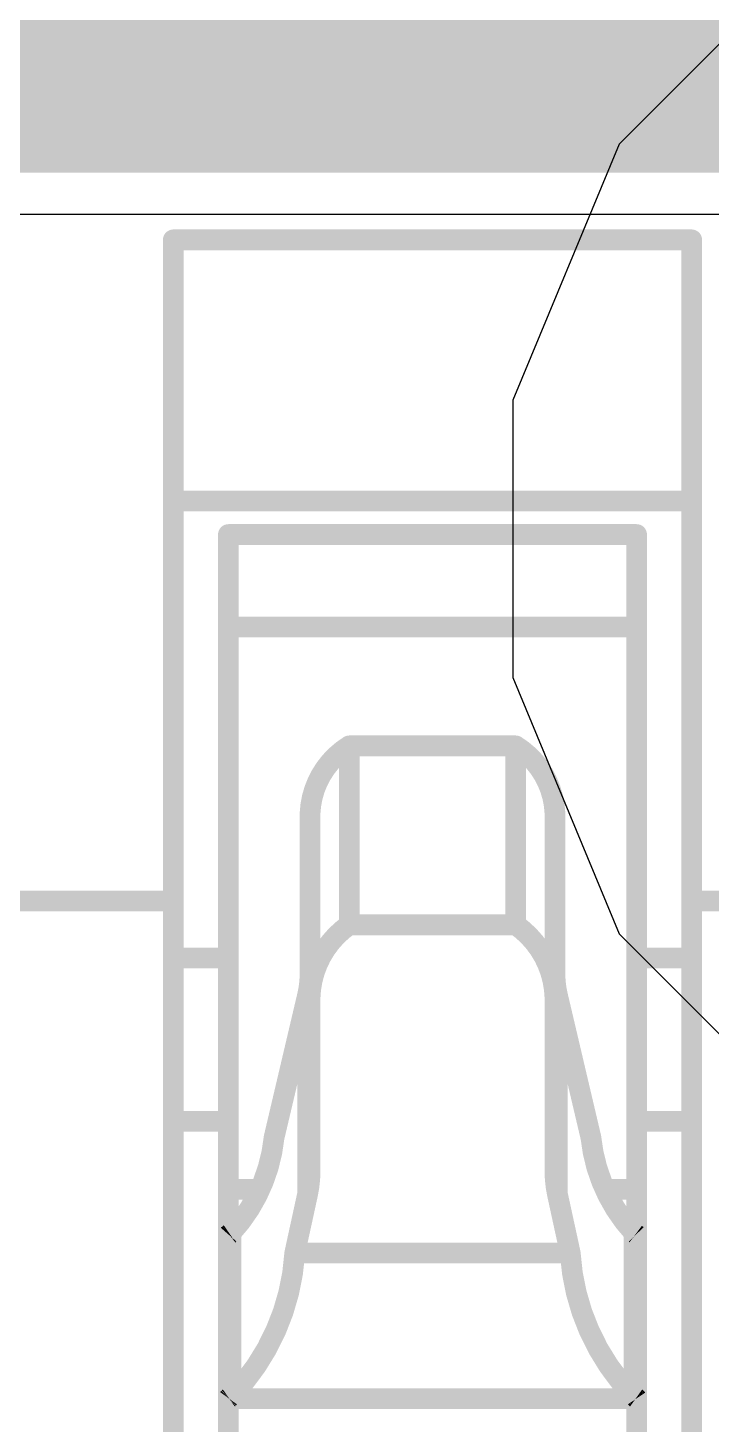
# Model space of a CAD drawing. Header units: inches. Extents: x -6 to 5433, y -4 to 5447.
# Drawn here: x 17.857 to 18.276, y 30.349 to 31.205 of the extents above; entities that cross this region are included whole.
import ezdxf

# ---------------------------------------------------------------- set-up
doc = ezdxf.new("R2010")
doc.units = ezdxf.units.IN
for name, color, linetype in [('Mechanical 4', 56, 'Continuous'), ('Power', 76, 'Continuous'), ('Top Layer', 1, 'Continuous'), ('Top Solder', 216, 'Continuous')]:
    doc.layers.add(name, color=color, linetype=linetype)

# ---------------------------------------------------------------- blocks, each defined once
blk = doc.blocks.new('QTH_030_01_L_D_A_K_TR_154')
at = {"layer": 'Top Solder'}
blk.add_hatch(color=216, dxfattribs=at).paths.add_polyline_path([(-3.0041, -2.2594), (-2.4959, -2.2594), (-2.4959, -3.9126), (-3.0041, -3.9126)])

msp = doc.modelspace()

# ---------------------------------------------------------------- linework, layer by layer
at = {"layer": 'Mechanical 4'}
for points in [[(17.94615, 31.07495, 0.0127, 0.0127, 0), (18.26365, 31.07495, 0.0127, 0.0127, 0)], [(17.94615, 30.28745, 0.0127, 0.0127, 0), (17.94615, 31.07495, 0.0127, 0.0127, 0)], [(18.26365, 30.66995, 0.0127, 0.0127, 0), (18.26365, 31.07495, 0.0127, 0.0127, 0)], [(17.94615, 30.91494, 0.0127, 0.0127, 0), (18.26365, 30.91494, 0.0127, 0.0127, 0)], [(17.97991, 30.89441, 0.0127, 0.0127, 0), (18.22991, 30.89441, 0.0127, 0.0127, 0)], [(17.97991, 30.28745, 0.0127, 0.0127, 0), (17.97991, 30.89441, 0.0127, 0.0127, 0)], [(18.22991, 30.28745, 0.0127, 0.0127, 0), (18.22991, 30.89441, 0.0127, 0.0127, 0)], [(17.97991, 30.83774, 0.0127, 0.0127, 0), (18.22991, 30.83774, 0.0127, 0.0127, 0)], [(18.02991, 30.7237, 0.0127, 0.0127, -0.247377), (18.05391, 30.76494, 0.0127, 0.0127, 0)], [(18.05392, 30.76494, 0.0127, 0.0127, 0), (18.15589, 30.76494, 0.0127, 0.0127, 0)], [(18.05392, 30.65528, 0.0127, 0.0127, 0), (18.05392, 30.76494, 0.0127, 0.0127, 0)], [(18.15589, 30.65528, 0.0127, 0.0127, 0), (18.15589, 30.76494, 0.0127, 0.0127, 0)], [(18.1559, 30.76494, 0.0127, 0.0127, -0.247377), (18.17991, 30.7237, 0.0127, 0.0127, 0)], [(18.02991, 30.50435, 0.0127, 0.0127, 0), (18.02991, 30.7237, 0.0127, 0.0127, 0)], [(18.17991, 30.50435, 0.0127, 0.0127, 0), (18.17991, 30.7237, 0.0127, 0.0127, 0)], [(17.62865, 30.66995, 0.0127, 0.0127, 0), (17.94615, 30.66995, 0.0127, 0.0127, 0)], [(18.26365, 30.66995, 0.0127, 0.0127, 0), (18.58115, 30.66995, 0.0127, 0.0127, 0)], [(18.26365, 30.28745, 0.0127, 0.0127, 0), (18.26365, 30.66995, 0.0127, 0.0127, 0)], [(18.02991, 30.61071, 0.0127, 0.0127, -0.23748), (18.05391, 30.65529, 0.0127, 0.0127, 0)], [(18.05392, 30.65528, 0.0127, 0.0127, 0), (18.15589, 30.65528, 0.0127, 0.0127, 0)], [(18.1559, 30.65529, 0.0127, 0.0127, -0.23748), (18.17991, 30.61071, 0.0127, 0.0127, 0)], [(17.94615, 30.63495, 0.0127, 0.0127, 0), (17.97991, 30.63495, 0.0127, 0.0127, 0)], [(18.22991, 30.63495, 0.0127, 0.0127, 0), (18.26365, 30.63495, 0.0127, 0.0127, 0)], [(18.02991, 30.62526, 0.0127, 0.0127, -0.057864), (18.02839, 30.61223, 0.0127, 0.0127, 0)], [(18.18142, 30.61223, 0.0127, 0.0127, -0.057864), (18.17991, 30.62526, 0.0127, 0.0127, 0)], [(18.00786, 30.52495, 0.0127, 0.0127, 0), (18.02839, 30.61223, 0.0127, 0.0127, 0)], [(18.02839, 30.49028, 0.0127, 0.0127, 0), (18.02839, 30.61223, 0.0127, 0.0127, 0)], [(18.18142, 30.61223, 0.0127, 0.0127, 0), (18.20194, 30.52495, 0.0127, 0.0127, 0)], [(18.18142, 30.49028, 0.0127, 0.0127, 0), (18.18142, 30.61223, 0.0127, 0.0127, 0)], [(17.94615, 30.53495, 0.0127, 0.0127, 0), (17.97991, 30.53495, 0.0127, 0.0127, 0)], [(18.22991, 30.53495, 0.0127, 0.0127, 0), (18.26365, 30.53495, 0.0127, 0.0127, 0)], [(18.00787, 30.52495, 0.0127, 0.0127, -0.162591), (17.98142, 30.46645, 0.0127, 0.0127, 0)], [(18.22839, 30.46645, 0.0127, 0.0127, -0.162591), (18.20194, 30.52495, 0.0127, 0.0127, 0)], [(18.02991, 30.50435, 0.0127, 0.0127, -0.053658), (18.02839, 30.49028, 0.0127, 0.0127, 0)], [(18.18142, 30.49028, 0.0127, 0.0127, -0.053658), (18.17991, 30.50435, 0.0127, 0.0127, 0)], [(17.97991, 30.49328, 0.0127, 0.0127, 0), (17.99857, 30.49328, 0.0127, 0.0127, 0)], [(18.02053, 30.45418, 0.0127, 0.0127, 0), (18.02839, 30.49028, 0.0127, 0.0127, 0)], [(18.18142, 30.49028, 0.0127, 0.0127, 0), (18.18928, 30.45418, 0.0127, 0.0127, 0)], [(18.21124, 30.49328, 0.0127, 0.0127, 0), (18.22991, 30.49328, 0.0127, 0.0127, 0)], [(17.97991, 30.46521, 0.0127, 0.0127, -0.011022), (17.97994, 30.4653, 0.0127, 0.0127, 0)], [(17.97994, 30.4653, 0.0127, 0.0127, -0.028404), (17.97999, 30.46539, 0.0127, 0.0127, 0)], [(17.97999, 30.46539, 0.0127, 0.0127, -0.035041), (17.98005, 30.46549, 0.0127, 0.0127, 0)], [(17.98005, 30.46549, 0.0127, 0.0127, -0.032319), (17.98015, 30.46559, 0.0127, 0.0127, 0)], [(17.98015, 30.46559, 0.0127, 0.0127, -0.024462), (17.98029, 30.46571, 0.0127, 0.0127, 0)], [(17.98029, 30.46571, 0.0127, 0.0127, -0.013729), (17.98047, 30.46584, 0.0127, 0.0127, 0)], [(17.98047, 30.46584, 0.0127, 0.0127, -0.00812), (17.98068, 30.46599, 0.0127, 0.0127, 0)], [(17.98068, 30.46599, 0.0127, 0.0127, -0.004821), (17.98091, 30.46614, 0.0127, 0.0127, 0)], [(17.98091, 30.46614, 0.0127, 0.0127, 0), (17.98142, 30.46645, 0.0127, 0.0127, 0)], [(17.98142, 30.36608, 0.0127, 0.0127, 0), (17.98142, 30.46645, 0.0127, 0.0127, 0)], [(18.22839, 30.46645, 0.0127, 0.0127, 0), (18.22865, 30.46629, 0.0127, 0.0127, 0)], [(18.22839, 30.36608, 0.0127, 0.0127, 0), (18.22839, 30.46645, 0.0127, 0.0127, 0)], [(18.22865, 30.46629, 0.0127, 0.0127, 0), (18.22891, 30.46613, 0.0127, 0.0127, 0)], [(18.22891, 30.46613, 0.0127, 0.0127, -0.006055), (18.22915, 30.46598, 0.0127, 0.0127, 0)], [(18.22915, 30.46598, 0.0127, 0.0127, -0.010737), (18.22936, 30.46584, 0.0127, 0.0127, 0)], [(18.22936, 30.46584, 0.0127, 0.0127, -0.018562), (18.22952, 30.46571, 0.0127, 0.0127, 0)], [(18.22952, 30.46572, 0.0127, 0.0127, -0.023386), (18.22965, 30.4656, 0.0127, 0.0127, 0)], [(18.22965, 30.4656, 0.0127, 0.0127, -0.054321), (18.22981, 30.4654, 0.0127, 0.0127, 0)], [(18.22981, 30.4654, 0.0127, 0.0127, -0.028597), (18.22991, 30.46521, 0.0127, 0.0127, 0)], [(18.02053, 30.45418, 0.0127, 0.0127, -0.179894), (17.98142, 30.36608, 0.0127, 0.0127, 0)], [(18.02053, 30.45418, 0.0127, 0.0127, 0), (18.18928, 30.45418, 0.0127, 0.0127, 0)], [(18.22839, 30.36608, 0.0127, 0.0127, -0.179894), (18.18928, 30.45418, 0.0127, 0.0127, 0)], [(17.97991, 30.36515, 0.0127, 0.0127, -0.013234), (17.97994, 30.36521, 0.0127, 0.0127, 0)], [(17.97991, 30.36495, 0.0127, 0.0127, 0), (18.22991, 30.36495, 0.0127, 0.0127, 0)], [(17.97994, 30.36521, 0.0127, 0.0127, -0.032689), (17.97999, 30.36528, 0.0127, 0.0127, 0)], [(17.97999, 30.36528, 0.0127, 0.0127, -0.037446), (17.98005, 30.36535, 0.0127, 0.0127, 0)], [(17.98005, 30.36535, 0.0127, 0.0127, -0.031881), (17.98015, 30.36543, 0.0127, 0.0127, 0)], [(17.98015, 30.36543, 0.0127, 0.0127, -0.02262), (17.98029, 30.36552, 0.0127, 0.0127, 0)], [(17.98029, 30.36552, 0.0127, 0.0127, -0.012209), (17.98047, 30.36562, 0.0127, 0.0127, 0)], [(17.98047, 30.36562, 0.0127, 0.0127, -0.00707), (17.98068, 30.36573, 0.0127, 0.0127, 0)], [(17.98068, 30.36573, 0.0127, 0.0127, 0), (17.98091, 30.36584, 0.0127, 0.0127, 0)], [(17.98091, 30.36584, 0.0127, 0.0127, 0), (17.98142, 30.36608, 0.0127, 0.0127, 0)], [(18.22839, 30.36608, 0.0127, 0.0127, 0), (18.22865, 30.36595, 0.0127, 0.0127, 0)], [(18.22865, 30.36595, 0.0127, 0.0127, 0), (18.22891, 30.36584, 0.0127, 0.0127, 0)], [(18.22891, 30.36584, 0.0127, 0.0127, -0.005205), (18.22915, 30.36573, 0.0127, 0.0127, 0)], [(18.22915, 30.36572, 0.0127, 0.0127, -0.009376), (18.22935, 30.36562, 0.0127, 0.0127, 0)], [(18.22935, 30.36562, 0.0127, 0.0127, -0.016687), (18.22952, 30.36552, 0.0127, 0.0127, 0)], [(18.22952, 30.36552, 0.0127, 0.0127, -0.021994), (18.22965, 30.36543, 0.0127, 0.0127, 0)], [(18.22964, 30.36543, 0.0127, 0.0127, -0.026751), (18.22974, 30.36535, 0.0127, 0.0127, 0)], [(18.22974, 30.36535, 0.0127, 0.0127, -0.028288), (18.22981, 30.36528, 0.0127, 0.0127, 0)], [(18.22981, 30.36528, 0.0127, 0.0127, -0.032605), (18.22991, 30.36515, 0.0127, 0.0127, 0)]]:
    msp.add_lwpolyline(points, format="xyseb", dxfattribs=at)
for points in [[(17.94298, 31.07495, 0.00635, 0.00635, 1), (17.94933, 31.07495, 0.00635, 0.00635, 1)], [(17.94298, 31.07495, 0.00635, 0.00635, 1), (17.94933, 31.07495, 0.00635, 0.00635, 1)], [(18.26048, 31.07495, 0.00635, 0.00635, 1), (18.26683, 31.07495, 0.00635, 0.00635, 1)], [(18.26048, 31.07495, 0.00635, 0.00635, 1), (18.26683, 31.07495, 0.00635, 0.00635, 1)], [(17.94298, 30.91494, 0.00635, 0.00635, 1), (17.94933, 30.91494, 0.00635, 0.00635, 1)], [(18.26048, 30.91494, 0.00635, 0.00635, 1), (18.26683, 30.91494, 0.00635, 0.00635, 1)], [(17.97673, 30.89441, 0.00635, 0.00635, 1), (17.98308, 30.89441, 0.00635, 0.00635, 1)], [(17.97673, 30.89441, 0.00635, 0.00635, 1), (17.98308, 30.89441, 0.00635, 0.00635, 1)], [(18.22673, 30.89441, 0.00635, 0.00635, 1), (18.23308, 30.89441, 0.00635, 0.00635, 1)], [(18.22673, 30.89441, 0.00635, 0.00635, 1), (18.23308, 30.89441, 0.00635, 0.00635, 1)], [(17.97673, 30.83774, 0.00635, 0.00635, 1), (17.98308, 30.83774, 0.00635, 0.00635, 1)], [(18.22673, 30.83774, 0.00635, 0.00635, 1), (18.23308, 30.83774, 0.00635, 0.00635, 1)], [(18.05074, 30.76494, 0.00635, 0.00635, 1), (18.05709, 30.76494, 0.00635, 0.00635, 1)], [(18.05074, 30.76494, 0.00635, 0.00635, 1), (18.05709, 30.76494, 0.00635, 0.00635, 1)], [(18.05074, 30.76494, 0.00635, 0.00635, 1), (18.05709, 30.76494, 0.00635, 0.00635, 1)], [(18.15272, 30.76494, 0.00635, 0.00635, 1), (18.15907, 30.76494, 0.00635, 0.00635, 1)], [(18.15272, 30.76494, 0.00635, 0.00635, 1), (18.15907, 30.76494, 0.00635, 0.00635, 1)], [(18.15272, 30.76494, 0.00635, 0.00635, 1), (18.15907, 30.76494, 0.00635, 0.00635, 1)], [(18.02673, 30.7237, 0.00635, 0.00635, 1), (18.03308, 30.7237, 0.00635, 0.00635, 1)], [(18.02673, 30.7237, 0.00635, 0.00635, 1), (18.03308, 30.7237, 0.00635, 0.00635, 1)], [(18.17673, 30.7237, 0.00635, 0.00635, 1), (18.18308, 30.7237, 0.00635, 0.00635, 1)], [(18.17673, 30.7237, 0.00635, 0.00635, 1), (18.18308, 30.7237, 0.00635, 0.00635, 1)], [(17.94298, 30.66995, 0.00635, 0.00635, 1), (17.94933, 30.66995, 0.00635, 0.00635, 1)], [(18.26048, 30.66995, 0.00635, 0.00635, 1), (18.26683, 30.66995, 0.00635, 0.00635, 1)], [(18.26048, 30.66995, 0.00635, 0.00635, 1), (18.26683, 30.66995, 0.00635, 0.00635, 1)], [(18.26048, 30.66995, 0.00635, 0.00635, 1), (18.26683, 30.66995, 0.00635, 0.00635, 1)], [(18.05074, 30.65529, 0.00635, 0.00635, 1), (18.05709, 30.65529, 0.00635, 0.00635, 1)], [(18.05074, 30.65528, 0.00635, 0.00635, 1), (18.05709, 30.65528, 0.00635, 0.00635, 1)], [(18.05074, 30.65528, 0.00635, 0.00635, 1), (18.05709, 30.65528, 0.00635, 0.00635, 1)], [(18.15272, 30.65528, 0.00635, 0.00635, 1), (18.15907, 30.65528, 0.00635, 0.00635, 1)], [(18.15272, 30.65528, 0.00635, 0.00635, 1), (18.15907, 30.65528, 0.00635, 0.00635, 1)], [(18.15272, 30.65529, 0.00635, 0.00635, 1), (18.15907, 30.65529, 0.00635, 0.00635, 1)], [(17.94298, 30.63495, 0.00635, 0.00635, 1), (17.94933, 30.63495, 0.00635, 0.00635, 1)], [(17.97673, 30.63495, 0.00635, 0.00635, 1), (17.98308, 30.63495, 0.00635, 0.00635, 1)], [(18.22673, 30.63495, 0.00635, 0.00635, 1), (18.23308, 30.63495, 0.00635, 0.00635, 1)], [(18.26048, 30.63495, 0.00635, 0.00635, 1), (18.26683, 30.63495, 0.00635, 0.00635, 1)], [(18.02673, 30.62526, 0.00635, 0.00635, 1), (18.03308, 30.62526, 0.00635, 0.00635, 1)], [(18.17673, 30.62526, 0.00635, 0.00635, 1), (18.18308, 30.62526, 0.00635, 0.00635, 1)], [(18.02521, 30.61223, 0.00635, 0.00635, 1), (18.03156, 30.61223, 0.00635, 0.00635, 1)], [(18.02521, 30.61223, 0.00635, 0.00635, 1), (18.03156, 30.61223, 0.00635, 0.00635, 1)], [(18.02521, 30.61223, 0.00635, 0.00635, 1), (18.03156, 30.61223, 0.00635, 0.00635, 1)], [(18.02673, 30.61071, 0.00635, 0.00635, 1), (18.03308, 30.61071, 0.00635, 0.00635, 1)], [(18.17673, 30.61071, 0.00635, 0.00635, 1), (18.18308, 30.61071, 0.00635, 0.00635, 1)], [(18.17825, 30.61223, 0.00635, 0.00635, 1), (18.1846, 30.61223, 0.00635, 0.00635, 1)], [(18.17825, 30.61223, 0.00635, 0.00635, 1), (18.1846, 30.61223, 0.00635, 0.00635, 1)], [(18.17825, 30.61223, 0.00635, 0.00635, 1), (18.1846, 30.61223, 0.00635, 0.00635, 1)], [(17.94298, 30.53495, 0.00635, 0.00635, 1), (17.94933, 30.53495, 0.00635, 0.00635, 1)], [(17.97673, 30.53495, 0.00635, 0.00635, 1), (17.98308, 30.53495, 0.00635, 0.00635, 1)], [(18.22673, 30.53495, 0.00635, 0.00635, 1), (18.23308, 30.53495, 0.00635, 0.00635, 1)], [(18.26048, 30.53495, 0.00635, 0.00635, 1), (18.26683, 30.53495, 0.00635, 0.00635, 1)], [(18.00469, 30.52495, 0.00635, 0.00635, 1), (18.01104, 30.52495, 0.00635, 0.00635, 1)], [(18.00469, 30.52495, 0.00635, 0.00635, 1), (18.01104, 30.52495, 0.00635, 0.00635, 1)], [(18.19877, 30.52495, 0.00635, 0.00635, 1), (18.20512, 30.52495, 0.00635, 0.00635, 1)], [(18.19877, 30.52495, 0.00635, 0.00635, 1), (18.20512, 30.52495, 0.00635, 0.00635, 1)], [(18.02673, 30.50435, 0.00635, 0.00635, 1), (18.03308, 30.50435, 0.00635, 0.00635, 1)], [(18.02673, 30.50435, 0.00635, 0.00635, 1), (18.03308, 30.50435, 0.00635, 0.00635, 1)], [(18.17673, 30.50435, 0.00635, 0.00635, 1), (18.18308, 30.50435, 0.00635, 0.00635, 1)], [(18.17673, 30.50435, 0.00635, 0.00635, 1), (18.18308, 30.50435, 0.00635, 0.00635, 1)], [(17.97673, 30.49328, 0.00635, 0.00635, 1), (17.98308, 30.49328, 0.00635, 0.00635, 1)], [(17.99539, 30.49328, 0.00635, 0.00635, 1), (18.00174, 30.49328, 0.00635, 0.00635, 1)], [(18.02521, 30.49028, 0.00635, 0.00635, 1), (18.03156, 30.49028, 0.00635, 0.00635, 1)], [(18.02521, 30.49028, 0.00635, 0.00635, 1), (18.03156, 30.49028, 0.00635, 0.00635, 1)], [(18.02521, 30.49028, 0.00635, 0.00635, 1), (18.03156, 30.49028, 0.00635, 0.00635, 1)], [(18.17825, 30.49028, 0.00635, 0.00635, 1), (18.1846, 30.49028, 0.00635, 0.00635, 1)], [(18.17825, 30.49028, 0.00635, 0.00635, 1), (18.1846, 30.49028, 0.00635, 0.00635, 1)], [(18.17825, 30.49028, 0.00635, 0.00635, 1), (18.1846, 30.49028, 0.00635, 0.00635, 1)], [(18.20807, 30.49328, 0.00635, 0.00635, 1), (18.21442, 30.49328, 0.00635, 0.00635, 1)], [(18.22673, 30.49328, 0.00635, 0.00635, 1), (18.23308, 30.49328, 0.00635, 0.00635, 1)], [(17.97673, 30.46521, 0.00635, 0.00635, 1), (17.98308, 30.46521, 0.00635, 0.00635, 1)], [(17.97677, 30.4653, 0.00635, 0.00635, 1), (17.98312, 30.4653, 0.00635, 0.00635, 1)], [(17.97677, 30.4653, 0.00635, 0.00635, 1), (17.98312, 30.4653, 0.00635, 0.00635, 1)], [(17.97681, 30.46539, 0.00635, 0.00635, 1), (17.98316, 30.46539, 0.00635, 0.00635, 1)], [(17.97681, 30.46539, 0.00635, 0.00635, 1), (17.98316, 30.46539, 0.00635, 0.00635, 1)], [(17.97688, 30.46549, 0.00635, 0.00635, 1), (17.98323, 30.46549, 0.00635, 0.00635, 1)], [(17.97688, 30.46549, 0.00635, 0.00635, 1), (17.98323, 30.46549, 0.00635, 0.00635, 1)], [(17.97698, 30.46559, 0.00635, 0.00635, 1), (17.98333, 30.46559, 0.00635, 0.00635, 1)], [(17.97698, 30.46559, 0.00635, 0.00635, 1), (17.98333, 30.46559, 0.00635, 0.00635, 1)], [(17.97712, 30.46571, 0.00635, 0.00635, 1), (17.98347, 30.46571, 0.00635, 0.00635, 1)], [(17.97711, 30.46571, 0.00635, 0.00635, 1), (17.98346, 30.46571, 0.00635, 0.00635, 1)], [(17.97729, 30.46584, 0.00635, 0.00635, 1), (17.98364, 30.46584, 0.00635, 0.00635, 1)], [(17.97729, 30.46584, 0.00635, 0.00635, 1), (17.98364, 30.46584, 0.00635, 0.00635, 1)], [(17.9775, 30.46599, 0.00635, 0.00635, 1), (17.98385, 30.46599, 0.00635, 0.00635, 1)], [(17.97751, 30.46599, 0.00635, 0.00635, 1), (17.98386, 30.46599, 0.00635, 0.00635, 1)], [(17.97774, 30.46614, 0.00635, 0.00635, 1), (17.98409, 30.46614, 0.00635, 0.00635, 1)], [(17.97774, 30.46614, 0.00635, 0.00635, 1), (17.98409, 30.46614, 0.00635, 0.00635, 1)], [(17.97825, 30.46645, 0.00635, 0.00635, 1), (17.9846, 30.46645, 0.00635, 0.00635, 1)], [(17.97825, 30.46645, 0.00635, 0.00635, 1), (17.9846, 30.46645, 0.00635, 0.00635, 1)], [(17.97825, 30.46645, 0.00635, 0.00635, 1), (17.9846, 30.46645, 0.00635, 0.00635, 1)], [(18.22521, 30.46645, 0.00635, 0.00635, 1), (18.23156, 30.46645, 0.00635, 0.00635, 1)], [(18.22521, 30.46645, 0.00635, 0.00635, 1), (18.23156, 30.46645, 0.00635, 0.00635, 1)], [(18.22521, 30.46645, 0.00635, 0.00635, 1), (18.23156, 30.46645, 0.00635, 0.00635, 1)], [(18.22548, 30.46629, 0.00635, 0.00635, 1), (18.23183, 30.46629, 0.00635, 0.00635, 1)], [(18.22548, 30.46629, 0.00635, 0.00635, 1), (18.23183, 30.46629, 0.00635, 0.00635, 1)], [(18.22574, 30.46613, 0.00635, 0.00635, 1), (18.23209, 30.46613, 0.00635, 0.00635, 1)], [(18.22573, 30.46613, 0.00635, 0.00635, 1), (18.23208, 30.46613, 0.00635, 0.00635, 1)], [(18.22597, 30.46598, 0.00635, 0.00635, 1), (18.23232, 30.46598, 0.00635, 0.00635, 1)], [(18.22598, 30.46598, 0.00635, 0.00635, 1), (18.23233, 30.46598, 0.00635, 0.00635, 1)], [(18.22618, 30.46584, 0.00635, 0.00635, 1), (18.23253, 30.46584, 0.00635, 0.00635, 1)], [(18.22618, 30.46584, 0.00635, 0.00635, 1), (18.23253, 30.46584, 0.00635, 0.00635, 1)], [(18.22635, 30.46572, 0.00635, 0.00635, 1), (18.2327, 30.46572, 0.00635, 0.00635, 1)], [(18.22635, 30.46571, 0.00635, 0.00635, 1), (18.2327, 30.46571, 0.00635, 0.00635, 1)], [(18.22647, 30.4656, 0.00635, 0.00635, 1), (18.23282, 30.4656, 0.00635, 0.00635, 1)], [(18.22647, 30.4656, 0.00635, 0.00635, 1), (18.23282, 30.4656, 0.00635, 0.00635, 1)], [(18.22663, 30.4654, 0.00635, 0.00635, 1), (18.23298, 30.4654, 0.00635, 0.00635, 1)], [(18.22663, 30.4654, 0.00635, 0.00635, 1), (18.23298, 30.4654, 0.00635, 0.00635, 1)], [(18.22673, 30.46521, 0.00635, 0.00635, 1), (18.23308, 30.46521, 0.00635, 0.00635, 1)], [(18.01736, 30.45418, 0.00635, 0.00635, 1), (18.02371, 30.45418, 0.00635, 0.00635, 1)], [(18.01736, 30.45418, 0.00635, 0.00635, 1), (18.02371, 30.45418, 0.00635, 0.00635, 1)], [(18.01736, 30.45418, 0.00635, 0.00635, 1), (18.02371, 30.45418, 0.00635, 0.00635, 1)], [(18.1861, 30.45418, 0.00635, 0.00635, 1), (18.19245, 30.45418, 0.00635, 0.00635, 1)], [(18.1861, 30.45418, 0.00635, 0.00635, 1), (18.19245, 30.45418, 0.00635, 0.00635, 1)], [(18.1861, 30.45418, 0.00635, 0.00635, 1), (18.19245, 30.45418, 0.00635, 0.00635, 1)], [(17.97673, 30.36515, 0.00635, 0.00635, 1), (17.98308, 30.36515, 0.00635, 0.00635, 1)], [(17.97673, 30.36495, 0.00635, 0.00635, 1), (17.98308, 30.36495, 0.00635, 0.00635, 1)], [(17.97677, 30.36521, 0.00635, 0.00635, 1), (17.98312, 30.36521, 0.00635, 0.00635, 1)], [(17.97677, 30.36521, 0.00635, 0.00635, 1), (17.98312, 30.36521, 0.00635, 0.00635, 1)], [(17.97681, 30.36528, 0.00635, 0.00635, 1), (17.98316, 30.36528, 0.00635, 0.00635, 1)], [(17.97681, 30.36528, 0.00635, 0.00635, 1), (17.98316, 30.36528, 0.00635, 0.00635, 1)], [(17.97688, 30.36535, 0.00635, 0.00635, 1), (17.98323, 30.36535, 0.00635, 0.00635, 1)], [(17.97688, 30.36535, 0.00635, 0.00635, 1), (17.98323, 30.36535, 0.00635, 0.00635, 1)], [(17.97697, 30.36543, 0.00635, 0.00635, 1), (17.98332, 30.36543, 0.00635, 0.00635, 1)], [(17.97698, 30.36543, 0.00635, 0.00635, 1), (17.98333, 30.36543, 0.00635, 0.00635, 1)], [(17.97711, 30.36552, 0.00635, 0.00635, 1), (17.98346, 30.36552, 0.00635, 0.00635, 1)], [(17.97711, 30.36552, 0.00635, 0.00635, 1), (17.98346, 30.36552, 0.00635, 0.00635, 1)], [(17.97729, 30.36562, 0.00635, 0.00635, 1), (17.98364, 30.36562, 0.00635, 0.00635, 1)], [(17.97729, 30.36562, 0.00635, 0.00635, 1), (17.98364, 30.36562, 0.00635, 0.00635, 1)], [(17.9775, 30.36573, 0.00635, 0.00635, 1), (17.98385, 30.36573, 0.00635, 0.00635, 1)], [(17.9775, 30.36573, 0.00635, 0.00635, 1), (17.98385, 30.36573, 0.00635, 0.00635, 1)], [(17.97774, 30.36584, 0.00635, 0.00635, 1), (17.98409, 30.36584, 0.00635, 0.00635, 1)], [(17.97774, 30.36584, 0.00635, 0.00635, 1), (17.98409, 30.36584, 0.00635, 0.00635, 1)], [(17.97825, 30.36608, 0.00635, 0.00635, 1), (17.9846, 30.36608, 0.00635, 0.00635, 1)], [(17.97825, 30.36608, 0.00635, 0.00635, 1), (17.9846, 30.36608, 0.00635, 0.00635, 1)], [(17.97825, 30.36608, 0.00635, 0.00635, 1), (17.9846, 30.36608, 0.00635, 0.00635, 1)], [(18.22521, 30.36608, 0.00635, 0.00635, 1), (18.23156, 30.36608, 0.00635, 0.00635, 1)], [(18.22521, 30.36608, 0.00635, 0.00635, 1), (18.23156, 30.36608, 0.00635, 0.00635, 1)], [(18.22521, 30.36608, 0.00635, 0.00635, 1), (18.23156, 30.36608, 0.00635, 0.00635, 1)], [(18.22548, 30.36595, 0.00635, 0.00635, 1), (18.23183, 30.36595, 0.00635, 0.00635, 1)], [(18.22548, 30.36595, 0.00635, 0.00635, 1), (18.23183, 30.36595, 0.00635, 0.00635, 1)], [(18.22574, 30.36584, 0.00635, 0.00635, 1), (18.23209, 30.36584, 0.00635, 0.00635, 1)], [(18.22574, 30.36584, 0.00635, 0.00635, 1), (18.23209, 30.36584, 0.00635, 0.00635, 1)], [(18.22598, 30.36573, 0.00635, 0.00635, 1), (18.23233, 30.36573, 0.00635, 0.00635, 1)], [(18.22597, 30.36572, 0.00635, 0.00635, 1), (18.23232, 30.36572, 0.00635, 0.00635, 1)], [(18.22618, 30.36562, 0.00635, 0.00635, 1), (18.23253, 30.36562, 0.00635, 0.00635, 1)], [(18.22618, 30.36562, 0.00635, 0.00635, 1), (18.23253, 30.36562, 0.00635, 0.00635, 1)], [(18.22635, 30.36552, 0.00635, 0.00635, 1), (18.2327, 30.36552, 0.00635, 0.00635, 1)], [(18.22635, 30.36552, 0.00635, 0.00635, 1), (18.2327, 30.36552, 0.00635, 0.00635, 1)], [(18.22647, 30.36543, 0.00635, 0.00635, 1), (18.23282, 30.36543, 0.00635, 0.00635, 1)], [(18.22647, 30.36543, 0.00635, 0.00635, 1), (18.23282, 30.36543, 0.00635, 0.00635, 1)], [(18.22656, 30.36535, 0.00635, 0.00635, 1), (18.23291, 30.36535, 0.00635, 0.00635, 1)], [(18.22657, 30.36535, 0.00635, 0.00635, 1), (18.23292, 30.36535, 0.00635, 0.00635, 1)], [(18.22663, 30.36528, 0.00635, 0.00635, 1), (18.23298, 30.36528, 0.00635, 0.00635, 1)], [(18.22663, 30.36528, 0.00635, 0.00635, 1), (18.23298, 30.36528, 0.00635, 0.00635, 1)], [(18.22673, 30.36515, 0.00635, 0.00635, 1), (18.23308, 30.36515, 0.00635, 0.00635, 1)], [(18.22673, 30.36495, 0.00635, 0.00635, 1), (18.23308, 30.36495, 0.00635, 0.00635, 1)]]:
    msp.add_lwpolyline(points, format="xyseb", close=True, dxfattribs=at)
at = {"layer": 'Power'}
for p, q in [((18.33928, 31.2537), (18.21916, 31.13358)), ((18.21916, 31.13358), (18.15415, 30.97664)), ((18.15415, 30.97664), (18.15415, 30.80677)), ((18.15415, 30.80677), (18.21916, 30.64983)), ((18.21916, 30.64983), (18.33928, 30.52972))]:
    msp.add_line(p, q, dxfattribs=at)
at = {"layer": 'Top Layer'}
msp.add_line((15.33252, 31.09075), (18.3401, 31.09075), dxfattribs=at)

# ---------------------------------------------------------------- block references
at = {"rotation": 180}
msp.add_blockref('QTH_030_01_L_D_A_K_TR_154', (15.3106, 28.85675), dxfattribs=at)

doc.saveas('drawing.dxf')
